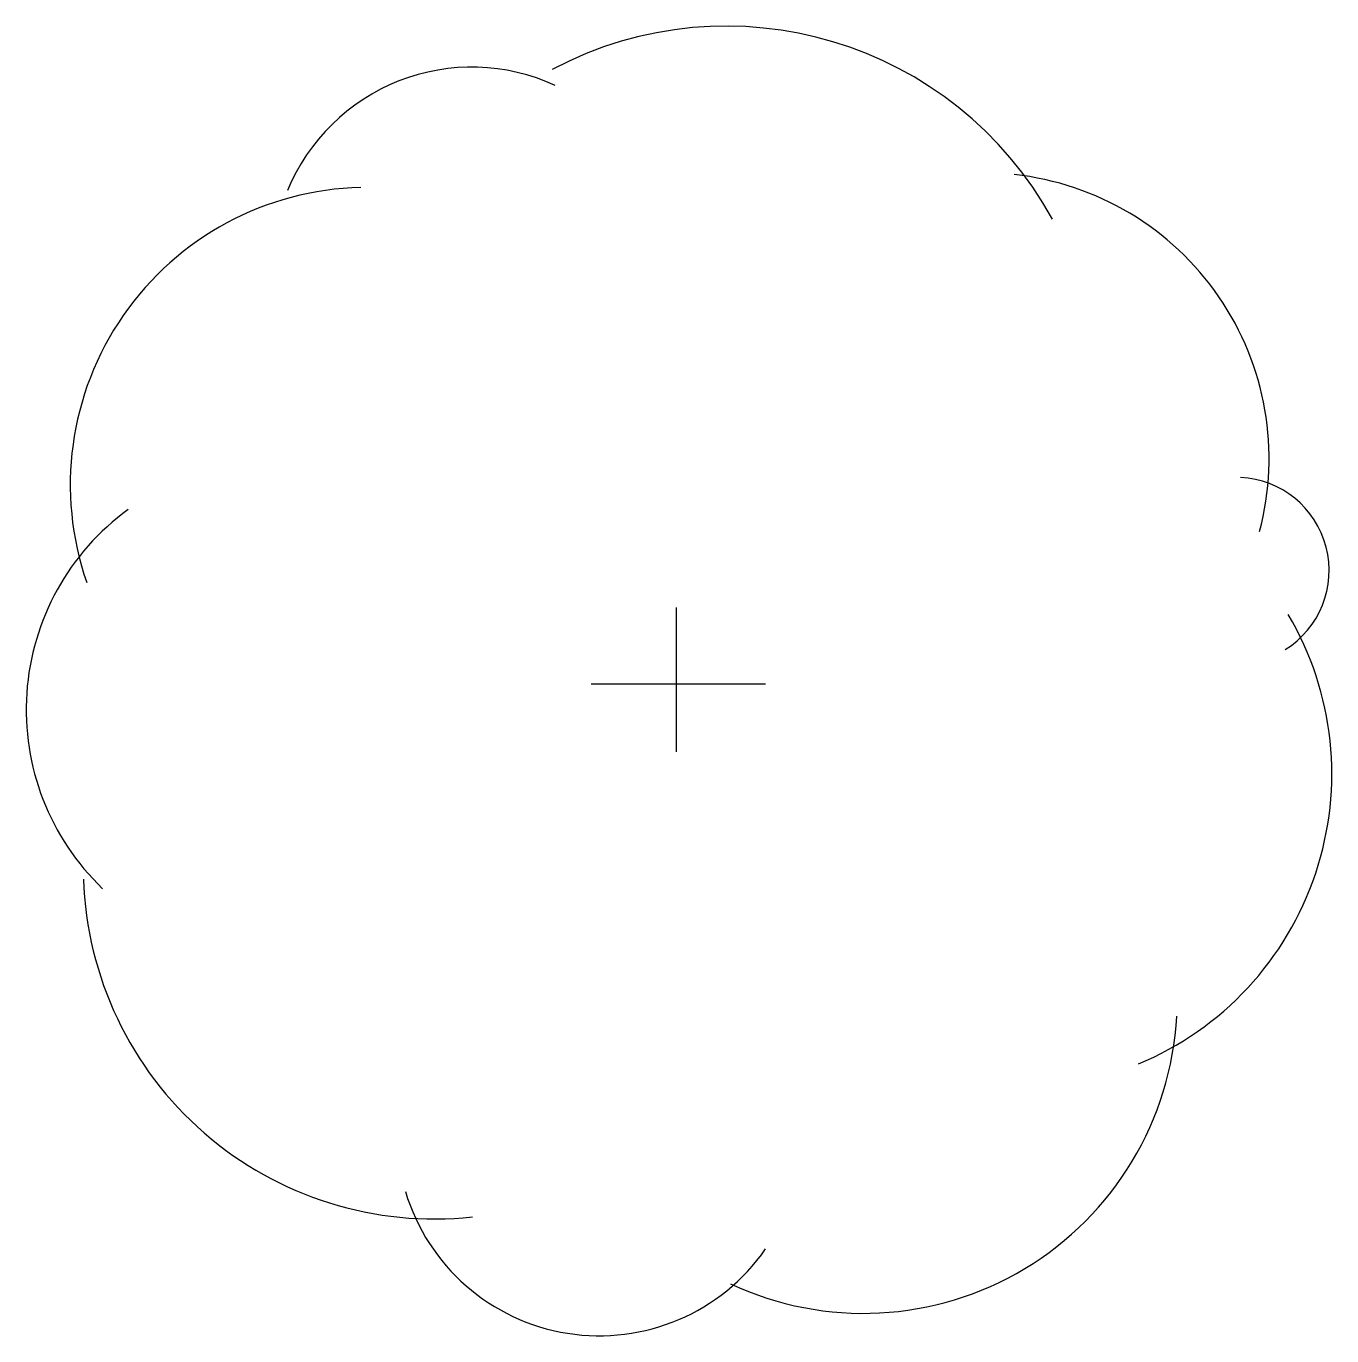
# Model space of a CAD drawing. Extents: x -3.09 to 3.12, y -3.1 to 3.13.
import ezdxf

# ---------------------------------------------------------------- set-up
doc = ezdxf.new("R2010")
doc.units = 0
doc.header["$LTSCALE"] = 1.2
doc.header["$MEASUREMENT"] = 0
doc.layers.get('0').update_dxf_attribs({"linetype": 'CONTINUOUS'})

msp = doc.modelspace()

# ---------------------------------------------------------------- linework, layer by layer
for p, q in [((0, -0.3239), (0, 0.3627)), ((-0.4053, 0), (0.4241, 0))]:
    msp.add_line(p, q)
for centre, radius, start, end in [((0.2374, 1.3572), 1.7689, 28.76712, 117.91866), ((-0.9724, 1.9834), 0.948, 65.30247, 157.56336), ((1.46, 1.0711), 1.3576, 345.17951, 83.81544), ((-1.4667, 0.9452), 1.4149, 91.36556, 199.15235), ((2.66, 0.5388), 0.443, 301.86358, 87.21264), ((-1.9137, -0.123), 1.1774, 126.02452, 226.27005), ((1.6224, -0.4283), 1.4934, 292.61038, 30.50757), ((-1.1504, -0.8748), 1.669, 181.82426, 276.21713), ((0.8886, -1.5006), 1.4918, 244.97763, 356.97436), ((-0.3663, -2.1368), 0.9624, 196.70038, 325.20472)]:
    msp.add_arc(centre, radius, start, end)

doc.saveas('drawing.dxf')
